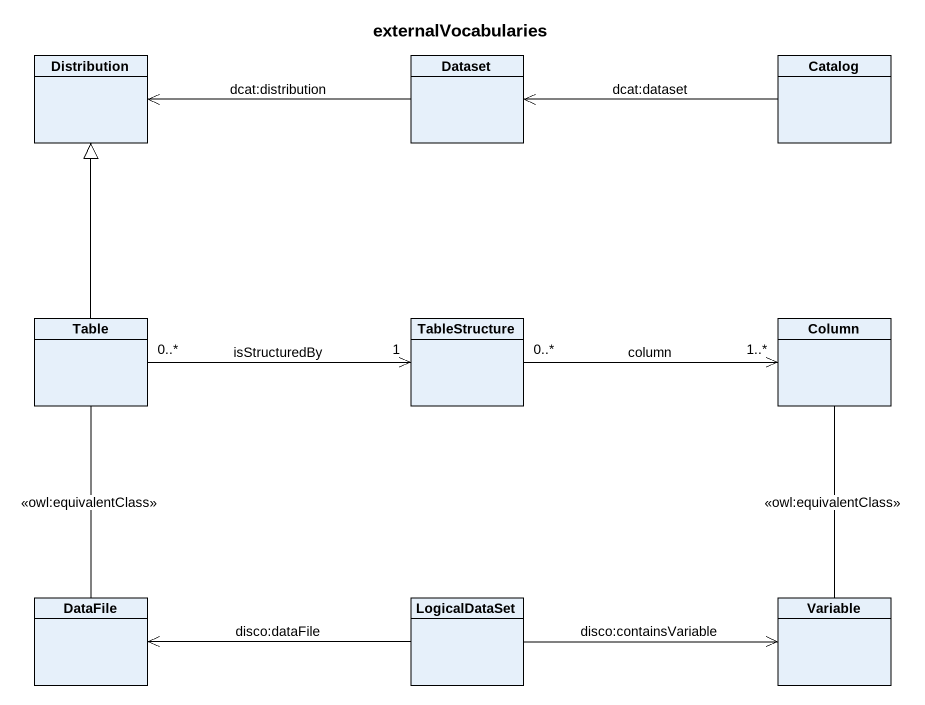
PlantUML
@startuml
title externalVocabularies
hide circle
hide empty members
class Distribution
class Dataset
class Catalog
class Table
class TableStructure
class Column
class DataFile
class LogicalDataSet
class Variable
Dataset -left-> Distribution : dcat:distribution
Catalog -left-> Dataset : dcat:dataset
Table -up-|> Distribution
Table "0..*" -right-> "1" TableStructure : isStructuredBy
Table -- DataFile : <<owl:equivalentClass>>
TableStructure "0..*" -right-> "1..*" Column : column
Column -- Variable : <<owl:equivalentClass>>
LogicalDataSet -left-> DataFile : disco:dataFile
LogicalDataSet -right-> Variable : disco:containsVariable
@enduml
